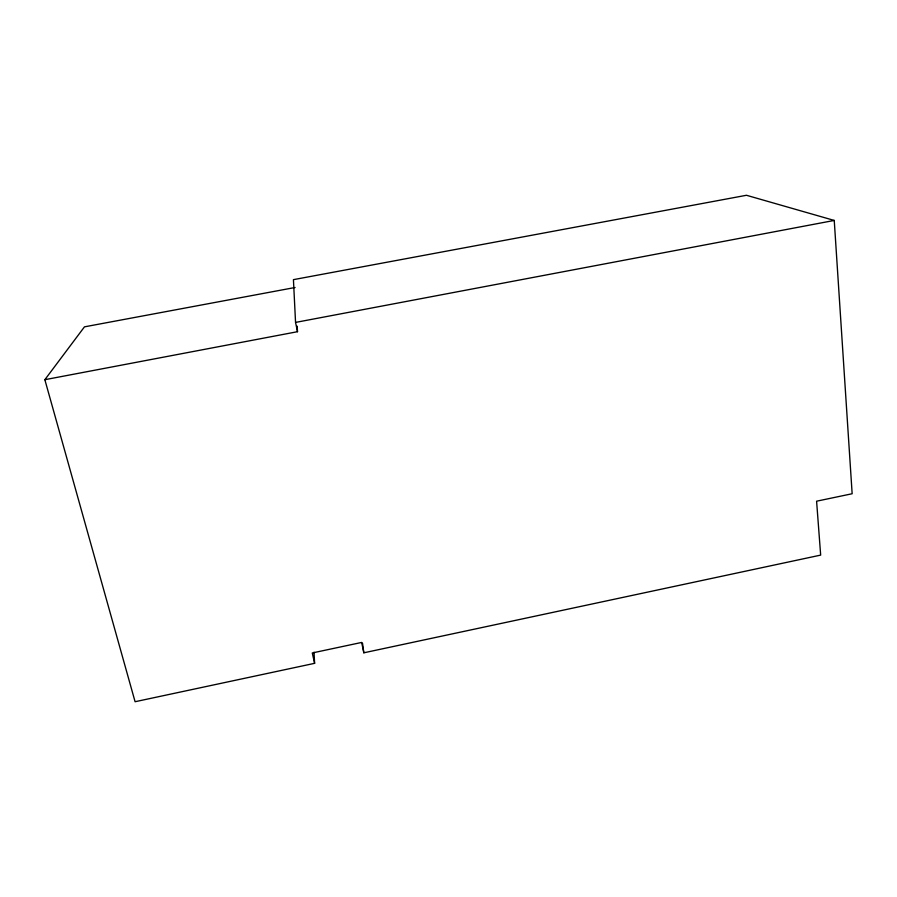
<?xml version="1.0" encoding="UTF-8"?>
<svg xmlns="http://www.w3.org/2000/svg" width="897" height="897" viewBox="0 0 897 897"><rect width="100%" height="100%" fill="white"/><g stroke="black" fill="none" stroke-linecap="round" stroke-linejoin="round"><path stroke-width="1.35" d="M314.017 652.209L314.612 663.332L135.088 701.723L44.85 379.7L84.464 326.844L295.068 287.5M314.612 663.332L312.279 652.96L361.659 642.443L363.834 652.803L820.665 555.108L816.595 501.199L852.15 493.742L834.244 220.438L746.461 195.277L293.431 279.651L295.55 322.415L297.501 331.699L44.85 379.7M295.55 322.415L834.244 220.438M362.5 643.127L363.834 652.803M297.199 326.172L297.501 331.699"/></g></svg>
